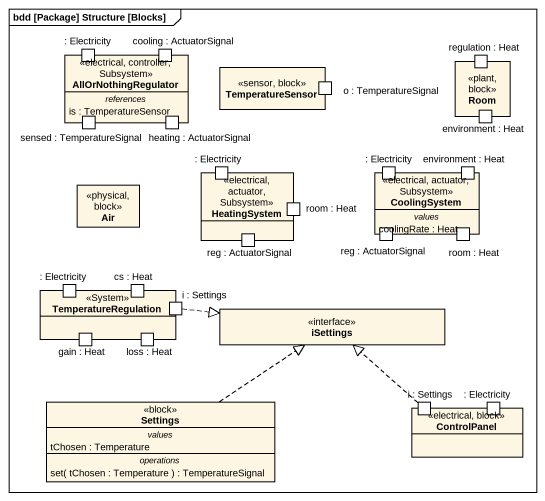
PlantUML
@startuml
mainframe bdd [Package] Structure [Blocks]
allowmixing
hide circle
hide empty members
class AllOrNothingRegulator <<electrical, controller, Subsystem>> {
  -- references --
  is : TemperatureSensor
  -- ports --
  sensed : TemperatureSignal
  heating : ActuatorSignal
  cooling : ActuatorSignal
  : Electricity
}
rectangle Room <<plant, block>> {
  port "regulation : Heat" as regulation_Heat
  port "environment : Heat" as environment_Heat
}
rectangle TemperatureSensor <<sensor, block>> {
  port "o : TemperatureSignal" as o_TemperatureSignal
}
rectangle HeatingSystem <<electrical, actuator, Subsystem>> {
  port ": Electricity" as Electricity_2
  port "room : Heat" as room_Heat
  port "reg : ActuatorSignal" as reg_ActuatorSignal
}
class CoolingSystem <<electrical, actuator, Subsystem>> {
  -- values --
  coolingRate : Heat
  -- ports --
  room : Heat
  reg : ActuatorSignal
  : Electricity
  environment : Heat
}
class Air <<physical, block>>
rectangle TemperatureRegulation <<System>> {
  port ": Electricity" as Electricity_4
  port "cs : Heat" as cs_Heat
  port "gain : Heat" as gain_Heat
  port "loss : Heat" as loss_Heat
  port "i : Settings" as i_Settings
}
interface iSettings
class Settings <<block>> {
  -- values --
  tChosen : Temperature
  -- operations --
  set( tChosen : Temperature ) : TemperatureSignal
}
rectangle ControlPanel <<electrical, block>> {
  port "i : Settings" as i_Settings_2
  port ": Electricity" as Electricity_5
}
i_Settings .right.|> iSettings
Settings .up.|> iSettings
i_Settings_2 .up.|> iSettings
@enduml
